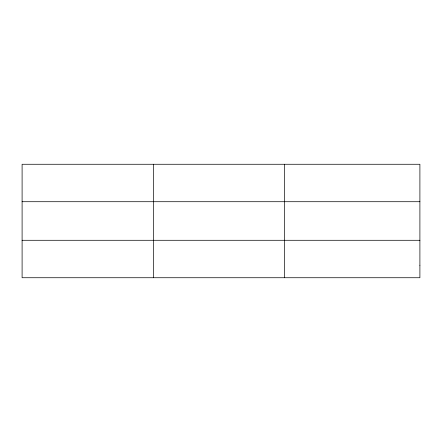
<?xml version="1.0" encoding="UTF-8"?>
<svg xmlns="http://www.w3.org/2000/svg" width="442" height="442" viewBox="0 0 442 442"><rect width="100%" height="100%" fill="white"/><g stroke="black" fill="none" stroke-linecap="round" stroke-linejoin="round"><path stroke-width="0.66" d="M153.374 164.269L153.374 277.731M284.648 164.269L284.648 277.731M22.1 201.712L419.9 201.712M22.1 240.288L419.9 240.288M419.9 265.25L419.9 277.731L22.1 277.731L22.1 164.269L419.9 164.269L419.9 265.25"/></g></svg>
